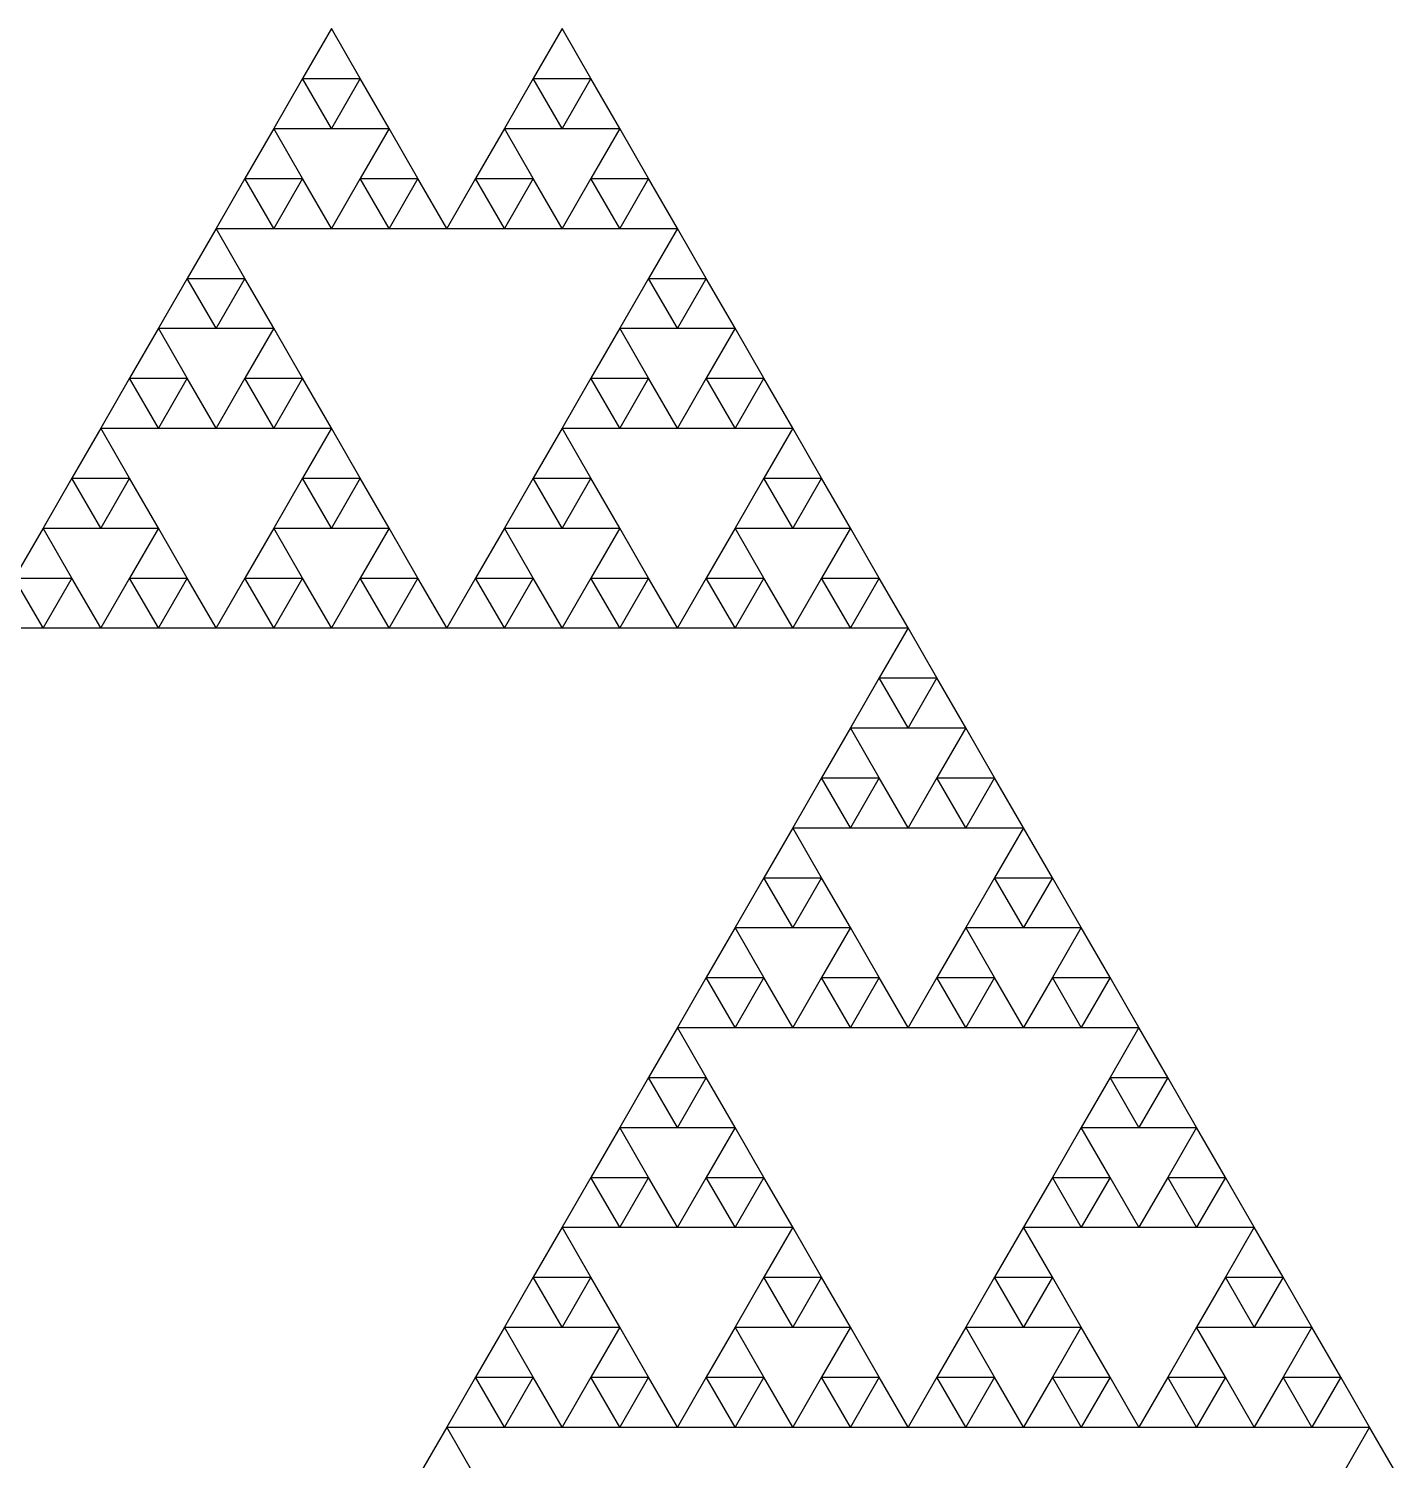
# Model space of a CAD drawing. Header units: metres. Extents: x -50 to 50, y -58 to 58.
# Drawn here: x -18.46 to -9.18, y -12.86 to -3.16 of the extents above; entities that cross this region are included whole.
import ezdxf

# ---------------------------------------------------------------- set-up
doc = ezdxf.new("R2010")
doc.units = ezdxf.units.M

msp = doc.modelspace()

# ---------------------------------------------------------------- linework, layer by layer
for p, q in [((-16.4062, -3.15739), (-16.6016, -3.49568)), ((-16.2109, -3.49568), (-16.4062, -3.15739)), ((-14.8438, -3.15739), (-15.0391, -3.49568)), ((-14.6484, -3.49568), (-14.8438, -3.15739)), ((-16.6016, -3.49568), (-16.7969, -3.83397)), ((-16.6016, -3.49568), (-16.2109, -3.49568)), ((-16.4062, -3.83397), (-16.6016, -3.49568)), ((-16.2109, -3.49568), (-16.4062, -3.83397)), ((-16.0156, -3.83397), (-16.2109, -3.49568)), ((-15.0391, -3.49568), (-15.2344, -3.83397)), ((-15.0391, -3.49568), (-14.6484, -3.49568)), ((-14.8438, -3.83397), (-15.0391, -3.49568)), ((-14.6484, -3.49568), (-14.8438, -3.83397)), ((-14.4531, -3.83397), (-14.6484, -3.49568)), ((-16.7969, -3.83397), (-16.9922, -4.17226)), ((-16.7969, -3.83397), (-16.4062, -3.83397)), ((-16.6016, -4.17226), (-16.7969, -3.83397)), ((-16.4062, -3.83397), (-16.0156, -3.83397)), ((-16.0156, -3.83397), (-16.2109, -4.17226)), ((-15.8203, -4.17226), (-16.0156, -3.83397)), ((-15.2344, -3.83397), (-15.4297, -4.17226)), ((-15.2344, -3.83397), (-14.8438, -3.83397)), ((-15.0391, -4.17226), (-15.2344, -3.83397)), ((-14.8438, -3.83397), (-14.4531, -3.83397)), ((-14.4531, -3.83397), (-14.6484, -4.17226)), ((-14.2578, -4.17226), (-14.4531, -3.83397)), ((-16.9922, -4.17226), (-17.1875, -4.51054)), ((-16.9922, -4.17226), (-16.6016, -4.17226)), ((-16.7969, -4.51054), (-16.9922, -4.17226)), ((-16.6016, -4.17226), (-16.7969, -4.51054)), ((-16.4062, -4.51054), (-16.6016, -4.17226)), ((-16.2109, -4.17226), (-16.4062, -4.51054)), ((-16.2109, -4.17226), (-15.8203, -4.17226)), ((-16.0156, -4.51054), (-16.2109, -4.17226)), ((-15.8203, -4.17226), (-16.0156, -4.51054)), ((-15.625, -4.51054), (-15.8203, -4.17226)), ((-15.4297, -4.17226), (-15.625, -4.51054)), ((-15.4297, -4.17226), (-15.0391, -4.17226)), ((-15.2344, -4.51054), (-15.4297, -4.17226)), ((-15.0391, -4.17226), (-15.2344, -4.51054)), ((-14.8438, -4.51054), (-15.0391, -4.17226)), ((-14.6484, -4.17226), (-14.8438, -4.51054)), ((-14.6484, -4.17226), (-14.2578, -4.17226)), ((-14.4531, -4.51054), (-14.6484, -4.17226)), ((-14.2578, -4.17226), (-14.4531, -4.51054)), ((-14.0625, -4.51054), (-14.2578, -4.17226)), ((-17.1875, -4.51056), (-17.3828, -4.84885)), ((-17.1875, -4.51054), (-16.7969, -4.51054)), ((-16.9922, -4.84885), (-17.1875, -4.51056)), ((-16.7969, -4.51054), (-16.4062, -4.51054)), ((-16.4062, -4.51054), (-16.0156, -4.51054)), ((-16.0156, -4.51054), (-15.625, -4.51054)), ((-15.625, -4.51054), (-15.2344, -4.51054)), ((-15.2344, -4.51054), (-14.8438, -4.51054)), ((-14.8438, -4.51054), (-14.4531, -4.51054)), ((-14.4531, -4.51054), (-14.0625, -4.51054)), ((-14.0625, -4.51056), (-14.2578, -4.84885)), ((-13.8672, -4.84885), (-14.0625, -4.51056)), ((-17.3828, -4.84885), (-17.5781, -5.18713)), ((-17.3828, -4.84885), (-16.9922, -4.84885)), ((-17.1875, -5.18713), (-17.3828, -4.84885)), ((-16.9922, -4.84885), (-17.1875, -5.18713)), ((-16.7969, -5.18713), (-16.9922, -4.84885)), ((-14.2578, -4.84885), (-14.4531, -5.18713)), ((-14.2578, -4.84885), (-13.8672, -4.84885)), ((-14.0625, -5.18713), (-14.2578, -4.84885)), ((-13.8672, -4.84885), (-14.0625, -5.18713)), ((-13.6719, -5.18713), (-13.8672, -4.84885)), ((-17.5781, -5.18713), (-17.7734, -5.52542)), ((-17.5781, -5.18713), (-17.1875, -5.18713)), ((-17.3828, -5.52542), (-17.5781, -5.18713)), ((-17.1875, -5.18713), (-16.7969, -5.18713)), ((-16.7969, -5.18713), (-16.9922, -5.52542)), ((-16.6016, -5.52542), (-16.7969, -5.18713)), ((-14.4531, -5.18713), (-14.6484, -5.52542)), ((-14.4531, -5.18713), (-14.0625, -5.18713)), ((-14.2578, -5.52542), (-14.4531, -5.18713)), ((-14.0625, -5.18713), (-13.6719, -5.18713)), ((-13.6719, -5.18713), (-13.8672, -5.52542)), ((-13.4766, -5.52542), (-13.6719, -5.18713)), ((-17.7734, -5.52542), (-17.9688, -5.86371)), ((-17.7734, -5.52542), (-17.3828, -5.52542)), ((-17.5781, -5.86371), (-17.7734, -5.52542)), ((-17.3828, -5.52542), (-17.5781, -5.86371)), ((-17.1875, -5.86371), (-17.3828, -5.52542)), ((-16.9922, -5.52542), (-17.1875, -5.86371)), ((-16.9922, -5.52542), (-16.6016, -5.52542)), ((-16.7969, -5.86371), (-16.9922, -5.52542)), ((-16.6016, -5.52542), (-16.7969, -5.86371)), ((-16.4062, -5.86371), (-16.6016, -5.52542)), ((-14.6484, -5.52542), (-14.8438, -5.86371)), ((-14.6484, -5.52542), (-14.2578, -5.52542)), ((-14.4531, -5.86371), (-14.6484, -5.52542)), ((-14.2578, -5.52542), (-14.4531, -5.86371)), ((-14.0625, -5.86371), (-14.2578, -5.52542)), ((-13.8672, -5.52542), (-14.0625, -5.86371)), ((-13.8672, -5.52542), (-13.4766, -5.52542)), ((-13.6719, -5.86371), (-13.8672, -5.52542)), ((-13.4766, -5.52542), (-13.6719, -5.86371)), ((-13.2812, -5.86371), (-13.4766, -5.52542)), ((-17.9688, -5.86372), (-18.1641, -6.20201)), ((-17.9688, -5.86371), (-17.5781, -5.86371)), ((-17.7734, -6.20201), (-17.9688, -5.86372)), ((-17.5781, -5.86371), (-17.1875, -5.86371)), ((-17.1875, -5.86371), (-16.7969, -5.86371)), ((-16.7969, -5.86371), (-16.4062, -5.86371)), ((-16.4062, -5.86372), (-16.6016, -6.20201)), ((-16.2109, -6.20201), (-16.4062, -5.86372)), ((-14.8438, -5.86372), (-15.0391, -6.20201)), ((-14.8438, -5.86371), (-14.4531, -5.86371)), ((-14.6484, -6.20201), (-14.8438, -5.86372)), ((-14.4531, -5.86371), (-14.0625, -5.86371)), ((-14.0625, -5.86371), (-13.6719, -5.86371)), ((-13.6719, -5.86371), (-13.2812, -5.86371)), ((-13.2812, -5.86372), (-13.4766, -6.20201)), ((-13.0859, -6.20201), (-13.2812, -5.86372)), ((-18.1641, -6.20201), (-18.3594, -6.5403)), ((-18.1641, -6.20201), (-17.7734, -6.20201)), ((-17.9688, -6.5403), (-18.1641, -6.20201)), ((-17.7734, -6.20201), (-17.9688, -6.5403)), ((-17.5781, -6.5403), (-17.7734, -6.20201)), ((-16.6016, -6.20201), (-16.7969, -6.5403)), ((-16.6016, -6.20201), (-16.2109, -6.20201)), ((-16.4062, -6.5403), (-16.6016, -6.20201)), ((-16.2109, -6.20201), (-16.4062, -6.5403)), ((-16.0156, -6.5403), (-16.2109, -6.20201)), ((-15.0391, -6.20201), (-15.2344, -6.5403)), ((-15.0391, -6.20201), (-14.6484, -6.20201)), ((-14.8438, -6.5403), (-15.0391, -6.20201)), ((-14.6484, -6.20201), (-14.8438, -6.5403)), ((-14.4531, -6.5403), (-14.6484, -6.20201)), ((-13.4766, -6.20201), (-13.6719, -6.5403)), ((-13.4766, -6.20201), (-13.0859, -6.20201)), ((-13.2812, -6.5403), (-13.4766, -6.20201)), ((-13.0859, -6.20201), (-13.2812, -6.5403)), ((-12.8906, -6.5403), (-13.0859, -6.20201)), ((-18.3594, -6.5403), (-18.5547, -6.87859)), ((-18.3594, -6.5403), (-17.9688, -6.5403)), ((-18.1641, -6.87859), (-18.3594, -6.5403)), ((-17.9688, -6.5403), (-17.5781, -6.5403)), ((-17.5781, -6.5403), (-17.7734, -6.87859)), ((-17.3828, -6.87859), (-17.5781, -6.5403)), ((-16.7969, -6.5403), (-16.9922, -6.87859)), ((-16.7969, -6.5403), (-16.4062, -6.5403)), ((-16.6016, -6.87859), (-16.7969, -6.5403)), ((-16.4062, -6.5403), (-16.0156, -6.5403)), ((-16.0156, -6.5403), (-16.2109, -6.87859)), ((-15.8203, -6.87859), (-16.0156, -6.5403)), ((-15.2344, -6.5403), (-15.4297, -6.87859)), ((-15.2344, -6.5403), (-14.8438, -6.5403)), ((-15.0391, -6.87859), (-15.2344, -6.5403)), ((-14.8438, -6.5403), (-14.4531, -6.5403)), ((-14.4531, -6.5403), (-14.6484, -6.87859)), ((-14.2578, -6.87859), (-14.4531, -6.5403)), ((-13.6719, -6.5403), (-13.8672, -6.87859)), ((-13.6719, -6.5403), (-13.2812, -6.5403)), ((-13.4766, -6.87859), (-13.6719, -6.5403)), ((-13.2812, -6.5403), (-12.8906, -6.5403)), ((-12.8906, -6.5403), (-13.0859, -6.87859)), ((-12.6953, -6.87859), (-12.8906, -6.5403)), ((-18.5547, -6.87859), (-18.1641, -6.87859)), ((-18.3594, -7.21687), (-18.5547, -6.87859)), ((-18.1641, -6.87859), (-18.3594, -7.21687)), ((-17.9688, -7.21687), (-18.1641, -6.87859)), ((-17.7734, -6.87859), (-17.9688, -7.21687)), ((-17.7734, -6.87859), (-17.3828, -6.87859)), ((-17.5781, -7.21687), (-17.7734, -6.87859)), ((-17.3828, -6.87859), (-17.5781, -7.21687)), ((-17.1875, -7.21687), (-17.3828, -6.87859)), ((-16.9922, -6.87859), (-17.1875, -7.21687)), ((-16.9922, -6.87859), (-16.6016, -6.87859)), ((-16.7969, -7.21687), (-16.9922, -6.87859)), ((-16.6016, -6.87859), (-16.7969, -7.21687)), ((-16.4062, -7.21687), (-16.6016, -6.87859)), ((-16.2109, -6.87859), (-16.4062, -7.21687)), ((-16.2109, -6.87859), (-15.8203, -6.87859)), ((-16.0156, -7.21687), (-16.2109, -6.87859)), ((-15.8203, -6.87859), (-16.0156, -7.21687)), ((-15.625, -7.21687), (-15.8203, -6.87859)), ((-15.4297, -6.87859), (-15.625, -7.21687)), ((-15.4297, -6.87859), (-15.0391, -6.87859)), ((-15.2344, -7.21687), (-15.4297, -6.87859)), ((-15.0391, -6.87859), (-15.2344, -7.21687)), ((-14.8438, -7.21687), (-15.0391, -6.87859)), ((-14.6484, -6.87859), (-14.8438, -7.21687)), ((-14.6484, -6.87859), (-14.2578, -6.87859)), ((-14.4531, -7.21687), (-14.6484, -6.87859)), ((-14.2578, -6.87859), (-14.4531, -7.21687)), ((-14.0625, -7.21687), (-14.2578, -6.87859)), ((-13.8672, -6.87859), (-14.0625, -7.21687)), ((-13.8672, -6.87859), (-13.4766, -6.87859)), ((-13.6719, -7.21687), (-13.8672, -6.87859)), ((-13.4766, -6.87859), (-13.6719, -7.21687)), ((-13.2812, -7.21687), (-13.4766, -6.87859)), ((-13.0859, -6.87859), (-13.2812, -7.21687)), ((-13.0859, -6.87859), (-12.6953, -6.87859)), ((-12.8906, -7.21687), (-13.0859, -6.87859)), ((-12.6953, -6.87859), (-12.8906, -7.21687)), ((-12.5, -7.21687), (-12.6953, -6.87859)), ((-18.75, -7.21687), (-18.3594, -7.21687)), ((-18.3594, -7.21687), (-17.9688, -7.21687)), ((-17.9688, -7.21687), (-17.5781, -7.21687)), ((-17.5781, -7.21687), (-17.1875, -7.21687)), ((-17.1875, -7.21687), (-16.7969, -7.21687)), ((-16.7969, -7.21687), (-16.4062, -7.21687)), ((-16.4062, -7.21687), (-16.0156, -7.21687)), ((-16.0156, -7.21687), (-15.625, -7.21687)), ((-15.625, -7.21687), (-15.2344, -7.21687)), ((-15.2344, -7.21687), (-14.8438, -7.21687)), ((-14.8438, -7.21687), (-14.4531, -7.21687)), ((-14.4531, -7.21687), (-14.0625, -7.21687)), ((-14.0625, -7.21687), (-13.6719, -7.21687)), ((-13.6719, -7.21687), (-13.2812, -7.21687)), ((-13.2812, -7.21687), (-12.8906, -7.21687)), ((-12.8906, -7.21687), (-12.5, -7.21687)), ((-12.5, -7.21689), (-12.6953, -7.55518)), ((-12.3047, -7.55518), (-12.5, -7.21689)), ((-12.6953, -7.55518), (-12.8906, -7.89346)), ((-12.6953, -7.55518), (-12.3047, -7.55518)), ((-12.5, -7.89346), (-12.6953, -7.55518)), ((-12.3047, -7.55518), (-12.5, -7.89346)), ((-12.1094, -7.89346), (-12.3047, -7.55518)), ((-12.8906, -7.89346), (-13.0859, -8.23175)), ((-12.8906, -7.89346), (-12.5, -7.89346)), ((-12.6953, -8.23175), (-12.8906, -7.89346)), ((-12.5, -7.89346), (-12.1094, -7.89346)), ((-12.1094, -7.89346), (-12.3047, -8.23175)), ((-11.9141, -8.23175), (-12.1094, -7.89346)), ((-13.0859, -8.23175), (-13.2812, -8.57004)), ((-13.0859, -8.23175), (-12.6953, -8.23175)), ((-12.8906, -8.57004), (-13.0859, -8.23175)), ((-12.6953, -8.23175), (-12.8906, -8.57004)), ((-12.5, -8.57004), (-12.6953, -8.23175)), ((-12.3047, -8.23175), (-12.5, -8.57004)), ((-12.3047, -8.23175), (-11.9141, -8.23175)), ((-12.1094, -8.57004), (-12.3047, -8.23175)), ((-11.9141, -8.23175), (-12.1094, -8.57004)), ((-11.7188, -8.57004), (-11.9141, -8.23175)), ((-13.2812, -8.57005), (-13.4766, -8.90834)), ((-13.2812, -8.57004), (-12.8906, -8.57004)), ((-13.0859, -8.90834), (-13.2812, -8.57005)), ((-12.8906, -8.57004), (-12.5, -8.57004)), ((-12.5, -8.57004), (-12.1094, -8.57004)), ((-12.1094, -8.57004), (-11.7188, -8.57004)), ((-11.7188, -8.57005), (-11.9141, -8.90834)), ((-11.5234, -8.90834), (-11.7188, -8.57005)), ((-13.4766, -8.90834), (-13.6719, -9.24663)), ((-13.4766, -8.90834), (-13.0859, -8.90834)), ((-13.2812, -9.24663), (-13.4766, -8.90834)), ((-13.0859, -8.90834), (-13.2812, -9.24663)), ((-12.8906, -9.24663), (-13.0859, -8.90834)), ((-11.9141, -8.90834), (-12.1094, -9.24663)), ((-11.9141, -8.90834), (-11.5234, -8.90834)), ((-11.7188, -9.24663), (-11.9141, -8.90834)), ((-11.5234, -8.90834), (-11.7188, -9.24663)), ((-11.3281, -9.24663), (-11.5234, -8.90834)), ((-13.6719, -9.24663), (-13.8672, -9.58492)), ((-13.6719, -9.24663), (-13.2812, -9.24663)), ((-13.4766, -9.58492), (-13.6719, -9.24663)), ((-13.2812, -9.24663), (-12.8906, -9.24663)), ((-12.8906, -9.24663), (-13.0859, -9.58492)), ((-12.6953, -9.58492), (-12.8906, -9.24663)), ((-12.1094, -9.24663), (-12.3047, -9.58492)), ((-12.1094, -9.24663), (-11.7188, -9.24663)), ((-11.9141, -9.58492), (-12.1094, -9.24663)), ((-11.7188, -9.24663), (-11.3281, -9.24663)), ((-11.3281, -9.24663), (-11.5234, -9.58492)), ((-11.1328, -9.58492), (-11.3281, -9.24663)), ((-13.8672, -9.58492), (-14.0625, -9.9232)), ((-13.8672, -9.58492), (-13.4766, -9.58492)), ((-13.6719, -9.9232), (-13.8672, -9.58492)), ((-13.4766, -9.58492), (-13.6719, -9.9232)), ((-13.2812, -9.9232), (-13.4766, -9.58492)), ((-13.0859, -9.58492), (-13.2812, -9.9232)), ((-13.0859, -9.58492), (-12.6953, -9.58492)), ((-12.8906, -9.9232), (-13.0859, -9.58492)), ((-12.6953, -9.58492), (-12.8906, -9.9232)), ((-12.5, -9.9232), (-12.6953, -9.58492)), ((-12.3047, -9.58492), (-12.5, -9.9232)), ((-12.3047, -9.58492), (-11.9141, -9.58492)), ((-12.1094, -9.9232), (-12.3047, -9.58492)), ((-11.9141, -9.58492), (-12.1094, -9.9232)), ((-11.7188, -9.9232), (-11.9141, -9.58492)), ((-11.5234, -9.58492), (-11.7188, -9.9232)), ((-11.5234, -9.58492), (-11.1328, -9.58492)), ((-11.3281, -9.9232), (-11.5234, -9.58492)), ((-11.1328, -9.58492), (-11.3281, -9.9232)), ((-10.9375, -9.9232), (-11.1328, -9.58492)), ((-14.0625, -9.92322), (-14.2578, -10.2615)), ((-14.0625, -9.9232), (-13.6719, -9.9232)), ((-13.8672, -10.2615), (-14.0625, -9.92322)), ((-13.6719, -9.9232), (-13.2812, -9.9232)), ((-13.2812, -9.9232), (-12.8906, -9.9232)), ((-12.8906, -9.9232), (-12.5, -9.9232)), ((-12.5, -9.9232), (-12.1094, -9.9232)), ((-12.1094, -9.9232), (-11.7188, -9.9232)), ((-11.7188, -9.9232), (-11.3281, -9.9232)), ((-11.3281, -9.9232), (-10.9375, -9.9232)), ((-10.9375, -9.92322), (-11.1328, -10.2615)), ((-10.7422, -10.2615), (-10.9375, -9.92322)), ((-14.2578, -10.2615), (-14.4531, -10.5998)), ((-14.2578, -10.2615), (-13.8672, -10.2615)), ((-14.0625, -10.5998), (-14.2578, -10.2615)), ((-13.8672, -10.2615), (-14.0625, -10.5998)), ((-13.6719, -10.5998), (-13.8672, -10.2615)), ((-11.1328, -10.2615), (-11.3281, -10.5998)), ((-11.1328, -10.2615), (-10.7422, -10.2615)), ((-10.9375, -10.5998), (-11.1328, -10.2615)), ((-10.7422, -10.2615), (-10.9375, -10.5998)), ((-10.5469, -10.5998), (-10.7422, -10.2615)), ((-14.4531, -10.5998), (-14.6484, -10.9381)), ((-14.4531, -10.5998), (-14.0625, -10.5998)), ((-14.2578, -10.9381), (-14.4531, -10.5998)), ((-14.0625, -10.5998), (-13.6719, -10.5998)), ((-13.6719, -10.5998), (-13.8672, -10.9381)), ((-13.4766, -10.9381), (-13.6719, -10.5998)), ((-11.3281, -10.5998), (-11.5234, -10.9381)), ((-11.3281, -10.5998), (-10.9375, -10.5998)), ((-11.1328, -10.9381), (-11.3281, -10.5998)), ((-10.9375, -10.5998), (-10.5469, -10.5998)), ((-10.5469, -10.5998), (-10.7422, -10.9381)), ((-10.3516, -10.9381), (-10.5469, -10.5998)), ((-14.6484, -10.9381), (-14.8438, -11.2764)), ((-14.6484, -10.9381), (-14.2578, -10.9381)), ((-14.4531, -11.2764), (-14.6484, -10.9381)), ((-14.2578, -10.9381), (-14.4531, -11.2764)), ((-14.0625, -11.2764), (-14.2578, -10.9381)), ((-13.8672, -10.9381), (-14.0625, -11.2764)), ((-13.8672, -10.9381), (-13.4766, -10.9381)), ((-13.6719, -11.2764), (-13.8672, -10.9381)), ((-13.4766, -10.9381), (-13.6719, -11.2764)), ((-13.2812, -11.2764), (-13.4766, -10.9381)), ((-11.5234, -10.9381), (-11.7188, -11.2764)), ((-11.5234, -10.9381), (-11.1328, -10.9381)), ((-11.3281, -11.2764), (-11.5234, -10.9381)), ((-11.1328, -10.9381), (-11.3281, -11.2764)), ((-10.9375, -11.2764), (-11.1328, -10.9381)), ((-10.7422, -10.9381), (-10.9375, -11.2764)), ((-10.7422, -10.9381), (-10.3516, -10.9381)), ((-10.5469, -11.2764), (-10.7422, -10.9381)), ((-10.3516, -10.9381), (-10.5469, -11.2764)), ((-10.1562, -11.2764), (-10.3516, -10.9381)), ((-14.8438, -11.2764), (-15.0391, -11.6147)), ((-14.8438, -11.2764), (-14.4531, -11.2764)), ((-14.6484, -11.6147), (-14.8438, -11.2764)), ((-14.4531, -11.2764), (-14.0625, -11.2764)), ((-14.0625, -11.2764), (-13.6719, -11.2764)), ((-13.6719, -11.2764), (-13.2812, -11.2764)), ((-13.2812, -11.2764), (-13.4766, -11.6147)), ((-13.0859, -11.6147), (-13.2812, -11.2764)), ((-11.7188, -11.2764), (-11.9141, -11.6147)), ((-11.7188, -11.2764), (-11.3281, -11.2764)), ((-11.5234, -11.6147), (-11.7188, -11.2764)), ((-11.3281, -11.2764), (-10.9375, -11.2764)), ((-10.9375, -11.2764), (-10.5469, -11.2764)), ((-10.5469, -11.2764), (-10.1562, -11.2764)), ((-10.1562, -11.2764), (-10.3516, -11.6147)), ((-9.96094, -11.6147), (-10.1562, -11.2764)), ((-15.0391, -11.6147), (-15.2344, -11.953)), ((-15.0391, -11.6147), (-14.6484, -11.6147)), ((-14.8438, -11.953), (-15.0391, -11.6147)), ((-14.6484, -11.6147), (-14.8438, -11.953)), ((-14.4531, -11.953), (-14.6484, -11.6147)), ((-13.4766, -11.6147), (-13.6719, -11.953)), ((-13.4766, -11.6147), (-13.0859, -11.6147)), ((-13.2812, -11.953), (-13.4766, -11.6147)), ((-13.0859, -11.6147), (-13.2812, -11.953)), ((-12.8906, -11.953), (-13.0859, -11.6147)), ((-11.9141, -11.6147), (-12.1094, -11.953)), ((-11.9141, -11.6147), (-11.5234, -11.6147)), ((-11.7188, -11.953), (-11.9141, -11.6147)), ((-11.5234, -11.6147), (-11.7188, -11.953)), ((-11.3281, -11.953), (-11.5234, -11.6147)), ((-10.3516, -11.6147), (-10.5469, -11.953)), ((-10.3516, -11.6147), (-9.96094, -11.6147)), ((-10.1562, -11.953), (-10.3516, -11.6147)), ((-9.96094, -11.6147), (-10.1562, -11.953)), ((-9.76562, -11.953), (-9.96094, -11.6147)), ((-15.2344, -11.953), (-15.4297, -12.2912)), ((-15.2344, -11.953), (-14.8438, -11.953)), ((-15.0391, -12.2912), (-15.2344, -11.953)), ((-14.8438, -11.953), (-14.4531, -11.953)), ((-14.4531, -11.953), (-14.6484, -12.2912)), ((-14.2578, -12.2912), (-14.4531, -11.953)), ((-13.6719, -11.953), (-13.8672, -12.2912)), ((-13.6719, -11.953), (-13.2812, -11.953)), ((-13.4766, -12.2912), (-13.6719, -11.953)), ((-13.2812, -11.953), (-12.8906, -11.953)), ((-12.8906, -11.953), (-13.0859, -12.2912)), ((-12.6953, -12.2912), (-12.8906, -11.953)), ((-12.1094, -11.953), (-12.3047, -12.2912)), ((-12.1094, -11.953), (-11.7188, -11.953)), ((-11.9141, -12.2912), (-12.1094, -11.953)), ((-11.7188, -11.953), (-11.3281, -11.953)), ((-11.3281, -11.953), (-11.5234, -12.2912)), ((-11.1328, -12.2912), (-11.3281, -11.953)), ((-10.5469, -11.953), (-10.7422, -12.2912)), ((-10.5469, -11.953), (-10.1562, -11.953)), ((-10.3516, -12.2912), (-10.5469, -11.953)), ((-10.1562, -11.953), (-9.76562, -11.953)), ((-9.76562, -11.953), (-9.96094, -12.2912)), ((-9.57031, -12.2912), (-9.76562, -11.953)), ((-15.4297, -12.2912), (-15.625, -12.6295)), ((-15.4297, -12.2912), (-15.0391, -12.2912)), ((-15.2344, -12.6295), (-15.4297, -12.2912)), ((-15.0391, -12.2912), (-15.2344, -12.6295)), ((-14.8438, -12.6295), (-15.0391, -12.2912)), ((-14.6484, -12.2912), (-14.8438, -12.6295)), ((-14.6484, -12.2912), (-14.2578, -12.2912)), ((-14.4531, -12.6295), (-14.6484, -12.2912)), ((-14.2578, -12.2912), (-14.4531, -12.6295)), ((-14.0625, -12.6295), (-14.2578, -12.2912)), ((-13.8672, -12.2912), (-14.0625, -12.6295)), ((-13.8672, -12.2912), (-13.4766, -12.2912)), ((-13.6719, -12.6295), (-13.8672, -12.2912)), ((-13.4766, -12.2912), (-13.6719, -12.6295)), ((-13.2812, -12.6295), (-13.4766, -12.2912)), ((-13.0859, -12.2912), (-13.2812, -12.6295)), ((-13.0859, -12.2912), (-12.6953, -12.2912)), ((-12.8906, -12.6295), (-13.0859, -12.2912)), ((-12.6953, -12.2912), (-12.8906, -12.6295)), ((-12.5, -12.6295), (-12.6953, -12.2912)), ((-12.3047, -12.2912), (-12.5, -12.6295)), ((-12.3047, -12.2912), (-11.9141, -12.2912)), ((-12.1094, -12.6295), (-12.3047, -12.2912)), ((-11.9141, -12.2912), (-12.1094, -12.6295)), ((-11.7188, -12.6295), (-11.9141, -12.2912)), ((-11.5234, -12.2912), (-11.7188, -12.6295)), ((-11.5234, -12.2912), (-11.1328, -12.2912)), ((-11.3281, -12.6295), (-11.5234, -12.2912)), ((-11.1328, -12.2912), (-11.3281, -12.6295)), ((-10.9375, -12.6295), (-11.1328, -12.2912)), ((-10.7422, -12.2912), (-10.9375, -12.6295)), ((-10.7422, -12.2912), (-10.3516, -12.2912)), ((-10.5469, -12.6295), (-10.7422, -12.2912)), ((-10.3516, -12.2912), (-10.5469, -12.6295)), ((-10.1562, -12.6295), (-10.3516, -12.2912)), ((-9.96094, -12.2912), (-10.1562, -12.6295)), ((-9.96094, -12.2912), (-9.57031, -12.2912)), ((-9.76562, -12.6295), (-9.96094, -12.2912)), ((-9.57031, -12.2912), (-9.76562, -12.6295)), ((-9.375, -12.6295), (-9.57031, -12.2912)), ((-15.625, -12.6295), (-15.8203, -12.9678)), ((-15.625, -12.6295), (-15.2344, -12.6295)), ((-15.4297, -12.9678), (-15.625, -12.6295)), ((-15.2344, -12.6295), (-14.8438, -12.6295)), ((-14.8438, -12.6295), (-14.4531, -12.6295)), ((-14.4531, -12.6295), (-14.0625, -12.6295)), ((-14.0625, -12.6295), (-13.6719, -12.6295)), ((-13.6719, -12.6295), (-13.2812, -12.6295)), ((-13.2812, -12.6295), (-12.8906, -12.6295)), ((-12.8906, -12.6295), (-12.5, -12.6295)), ((-12.5, -12.6295), (-12.1094, -12.6295)), ((-12.1094, -12.6295), (-11.7188, -12.6295)), ((-11.7188, -12.6295), (-11.3281, -12.6295)), ((-11.3281, -12.6295), (-10.9375, -12.6295)), ((-10.9375, -12.6295), (-10.5469, -12.6295)), ((-10.5469, -12.6295), (-10.1562, -12.6295)), ((-10.1562, -12.6295), (-9.76562, -12.6295)), ((-9.76562, -12.6295), (-9.375, -12.6295)), ((-9.375, -12.6295), (-9.57031, -12.9678)), ((-9.17969, -12.9678), (-9.375, -12.6295))]:
    msp.add_line(p, q)

doc.saveas('drawing.dxf')
